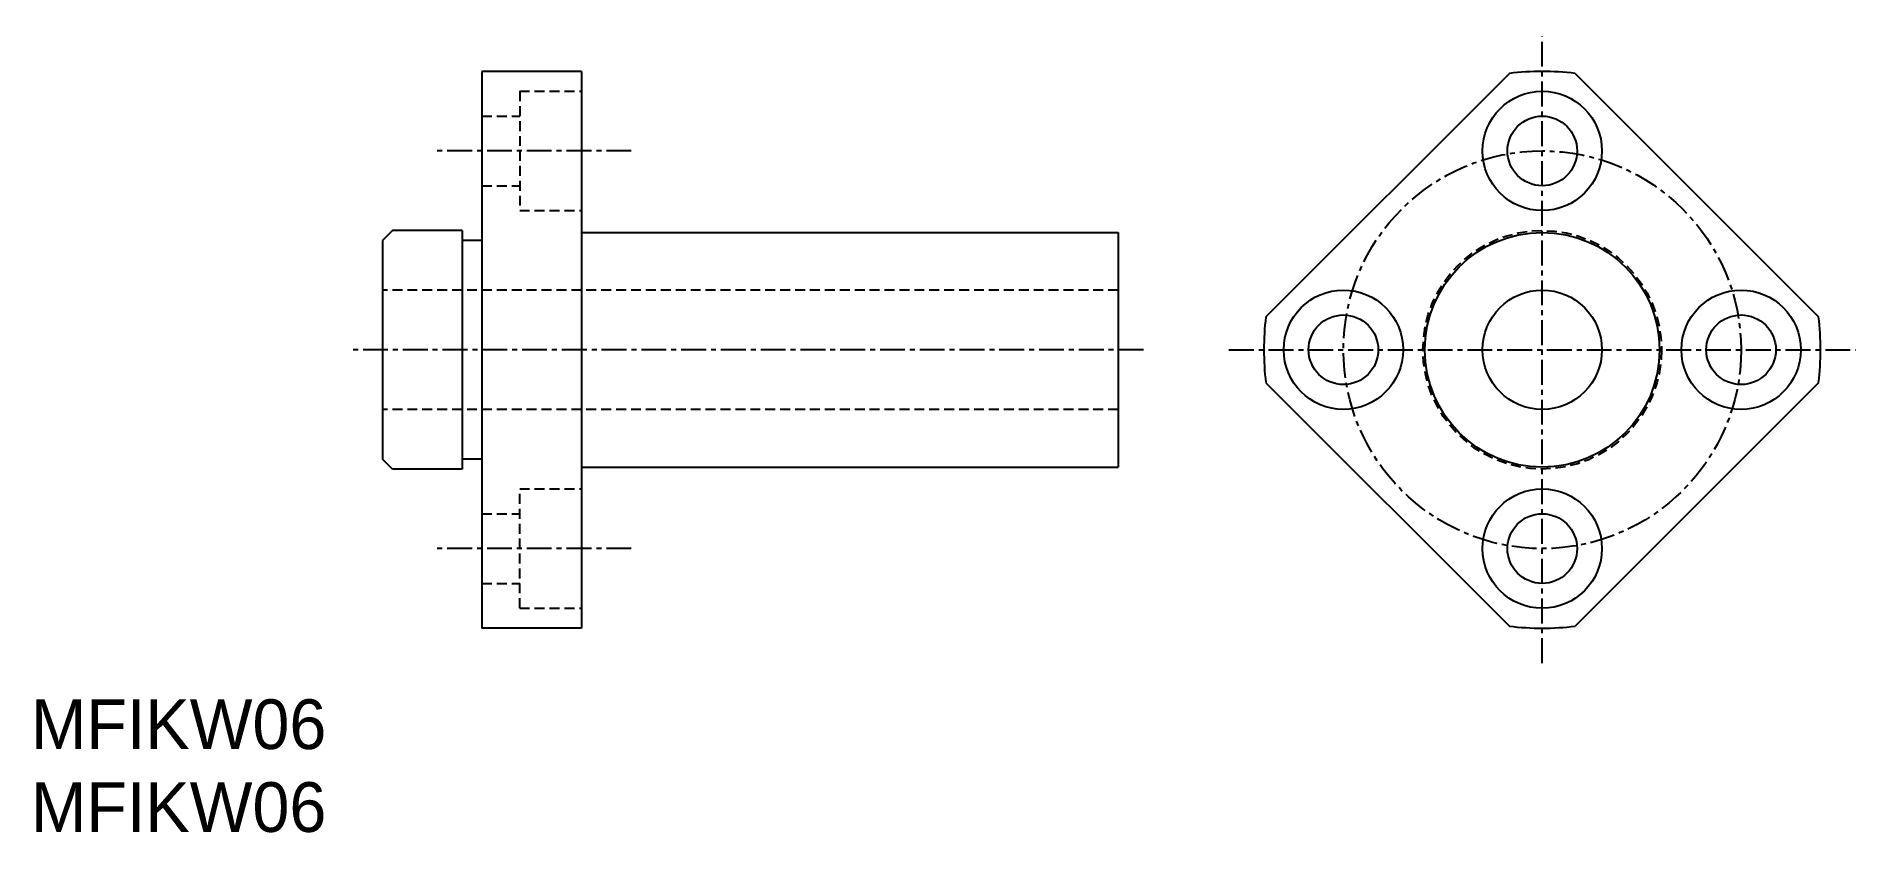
# Model space of a CAD drawing. Extents: x 10.3 to 101.8, y 10 to 50.
import ezdxf

# ---------------------------------------------------------------- set-up
doc = ezdxf.new("R2010")
doc.units = 0
doc.linetypes.add('CENTER', pattern=[2, 1.25, -0.25, 0.25, -0.25])
doc.linetypes.add('DASHED', pattern=[0.75, 0.5, -0.25])
doc.layers.get('0').update_dxf_attribs({"linetype": 'CONTINUOUS'})
doc.layers.add('CENTER', color=1, linetype='CENTER')

msp = doc.modelspace()

# ---------------------------------------------------------------- linework, layer by layer
at = {"color": 7, "linetype": 'CONTINUOUS'}
for p, q in [((32.683, 48.249), (32.683, 20.249)), ((37.683, 48.249), (32.683, 48.249)), ((37.683, 48.249), (37.683, 20.249)), ((84.357, 48.151), (72.11, 35.903)), ((86.012, 48.249), (86.012, 48.249)), ((87.666, 48.151), (99.914, 35.903)), ((28.183, 40.249), (27.683, 39.749)), ((27.683, 39.749), (27.683, 28.749)), ((31.683, 40.249), (28.183, 40.249)), ((31.683, 40.249), (31.683, 28.249)), ((32.683, 39.749), (31.683, 39.749)), ((37.683, 40.149), (64.683, 40.149)), ((64.683, 40.149), (64.683, 28.349)), ((72.11, 32.594), (84.357, 20.347)), ((99.914, 32.594), (87.666, 20.347)), ((28.183, 28.249), (27.683, 28.749)), ((32.683, 28.749), (31.683, 28.749)), ((31.683, 28.249), (28.183, 28.249)), ((37.683, 28.349), (64.683, 28.349)), ((37.683, 20.249), (32.683, 20.249)), ((32.683, 20.249), (32.683, 20.249))]:
    msp.add_line(p, q, dxfattribs=at)
at = {"color": 3, "linetype": 'DASHED'}
for p, q in [((34.583, 47.249), (34.583, 41.249)), ((34.583, 47.249), (37.683, 47.249)), ((32.683, 45.999), (34.583, 45.999)), ((32.683, 42.499), (34.583, 42.499)), ((34.583, 41.249), (37.683, 41.249)), ((64.683, 37.249), (27.683, 37.249)), ((64.683, 31.249), (27.683, 31.249)), ((34.583, 21.249), (34.583, 27.249)), ((34.583, 27.249), (37.683, 27.249)), ((32.683, 25.999), (34.583, 25.999)), ((32.683, 22.499), (34.583, 22.499)), ((34.583, 21.249), (37.683, 21.249))]:
    msp.add_line(p, q, dxfattribs=at)
at = {"color": 7, "linetype": 'CONTINUOUS'}
for centre, radius in [((86.012, 44.249), 3), ((86.012, 44.249), 1.75), ((86.012, 34.249), 5.9), ((76.012, 34.249), 3), ((86.012, 34.249), 3), ((96.012, 34.249), 3), ((76.012, 34.249), 1.75), ((96.012, 34.249), 1.75), ((86.012, 24.249), 3), ((86.012, 24.249), 1.75)]:
    msp.add_circle(centre, radius, dxfattribs=at)
at = {"color": 3, "linetype": 'DASHED'}
msp.add_circle((86.012, 34.249), 6, dxfattribs=at)
at = {"color": 7, "linetype": 'CONTINUOUS'}
for start, end in [(83.21321, 96.78679), (173.21321, 186.78679), (353.21321, 6.78679), (263.21321, 276.78679)]:
    msp.add_arc((86.012, 34.249), 14, start, end, dxfattribs=at)
at = {"layer": 'CENTER', "color": 1, "linetype": 'CENTER'}
for p, q in [((86.012, 18.488), (86.012, 50.01)), ((40.19, 44.249), (30.355, 44.249)), ((65.955, 34.249), (26.109, 34.249)), ((70.251, 34.249), (101.773, 34.249)), ((40.19, 24.249), (30.355, 24.249))]:
    msp.add_line(p, q, dxfattribs=at)
msp.add_circle((86.012, 34.249), 10, dxfattribs=at)

# ---------------------------------------------------------------- texts
at = {"color": 7, "linetype": 'CONTINUOUS'}
for p in [(10, 14.167), (10, 10)]:
    msp.add_text('MFIKW06', height=2.5, dxfattribs=at).set_placement(p)

doc.saveas('drawing.dxf')
